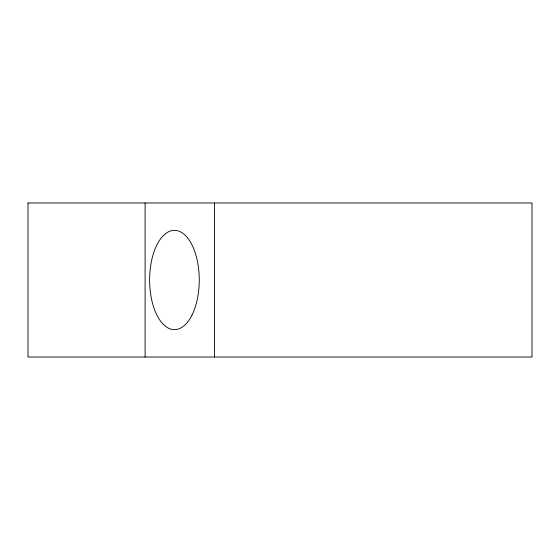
<?xml version="1.0" encoding="UTF-8"?>
<svg xmlns="http://www.w3.org/2000/svg" width="560" height="560" viewBox="0 0 560 560"><rect width="100%" height="100%" fill="white"/><g stroke="black" fill="none" stroke-linecap="round" stroke-linejoin="round"><path stroke-width="0.84" d="M145.103 357.021L145.103 202.972M214.424 357.021L214.424 202.972M28 202.979L28 357.021L532 357.028L532 202.979L28 202.979M191.989 315.098A49.637 24.822 -90 0 0 180.866 232.05A49.637 24.822 -90 0 0 150.465 292.845A49.637 24.822 -90 0 0 191.989 315.098"/></g></svg>
